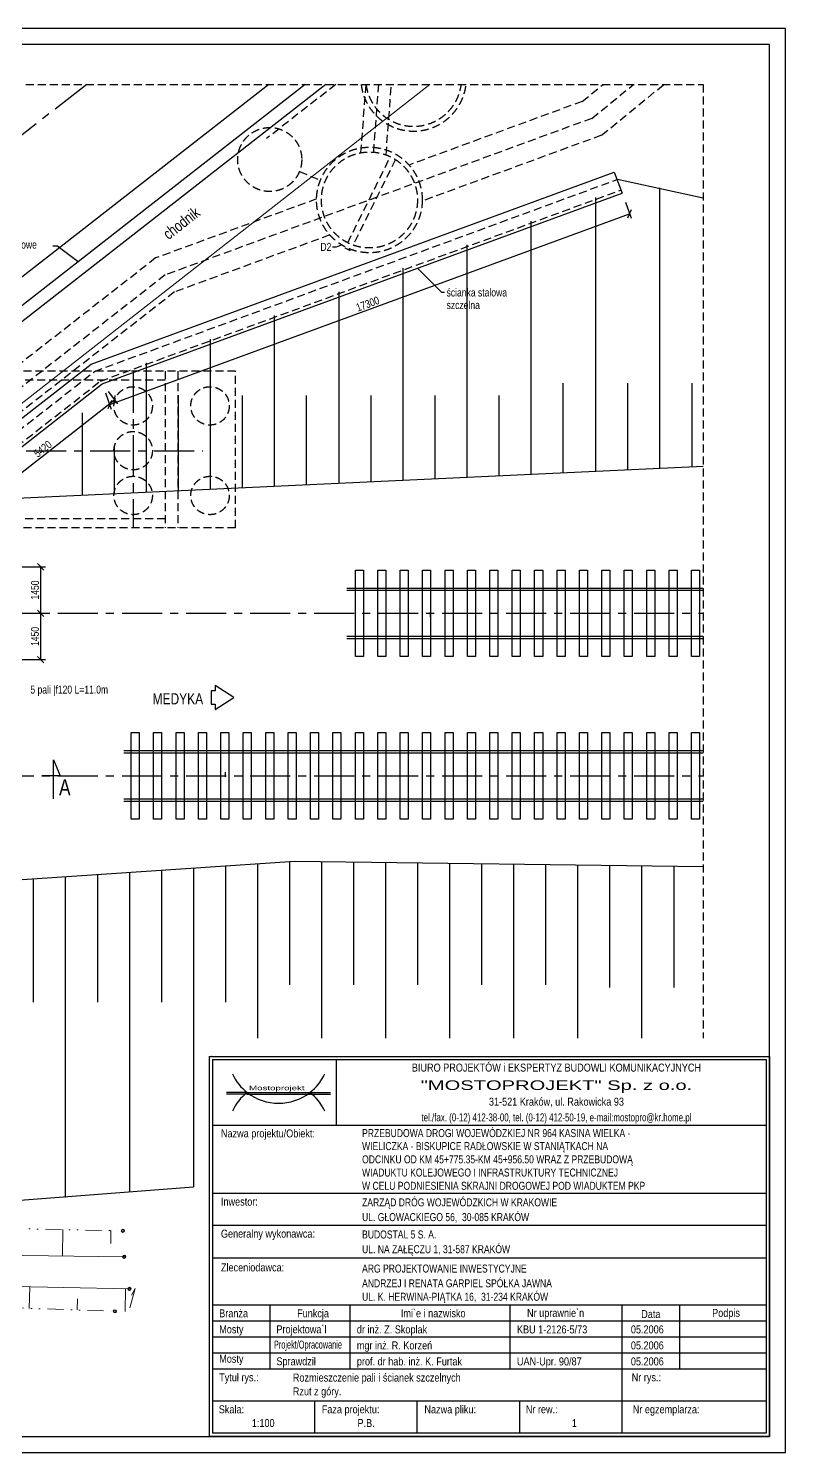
# Model space of a CAD drawing. Header units: millimetres. Extents: x -1069826 to 2704411, y -432732 to 412301.
# Drawn here: x 487002 to 510645, y 11640 to 56136 of the extents above; entities that cross this region are included whole.
import ezdxf
from ezdxf.enums import TextEntityAlignment as Align

# ---------------------------------------------------------------- set-up
doc = ezdxf.new("R2010")
doc.units = ezdxf.units.MM
doc.header["$LTSCALE"] = 1000
doc.header["$MEASUREMENT"] = 0
for name, pattern in [('CENTER', [2, 1.25, -0.25, 0.25, -0.25]), ('DIVIDE', [1.25, 0.5, -0.25, 0, -0.25, 0, -0.25]), ('HIDDEN', [0.375, 0.25, -0.125])]:
    doc.linetypes.add(name, pattern=pattern)
for name, color, linetype in [('0-RAM-L', 7, 'Continuous'), ('0-T', 7, 'Continuous'), ('0-TAB-L', 7, 'Continuous'), ('00XX00-S', 7, 'Continuous'), ('61_RZEDNE-T', 7, 'Continuous'), ('AAA_WIADUKT', 7, 'Continuous'), ('DROGO-T', 7, 'Continuous'), ('DROGOWA', 7, 'Continuous'), ('DZIAŁKI', 7, 'Continuous'), ('RAMKA_TABELKA', 7, 'Continuous')]:
    doc.layers.add(name, color=color, linetype=linetype)
for name, color, linetype, lineweight in [('46', 253, 'Continuous', 0), ('51', 253, 'Continuous', 0), ('60', 253, 'Continuous', 0), ('61_rzedne', 253, 'Continuous', 0), ('62_rzedne_punkty', 253, 'Continuous', 0)]:
    doc.layers.add(name, color=color, linetype=linetype, lineweight=lineweight)
doc.styles.add('CDMSTYLE', font='CDMSIMPL', dxfattribs={"width": 0.8, "bigfont": 'CDMBIGPL'})
doc.styles.add('PAWEL', font='arial.ttf')
doc.dimstyles.new('CDMOG-MM-100', dxfattribs={"dimscale": 100, "dimtxt": 2.5, "dimasz": 2, "dimexe": 1.5, "dimexo": 3, "dimgap": 0.5, "dimtad": 1, "dimdec": 0, "dimrnd": 1, "dimzin": 1, "dimdsep": 46, "dimtxsty": 'CDMSTYLE', "dimblk": 'OBLIQUE', "dimblk1": 'OBLIQUE', "dimblk2": 'OBLIQUE', "dimsah": 1, "dimcen": -2.5, "dimclrd": 9, "dimclre": 9, "dimclrt": 9, "dimadec": 0, "dimazin": 0, "dimtfac": 1, "dimtmove": 2, "dimatfit": 3, "dimldrblk": 'OBLIQUE', "dimfxl": 1, "dimtvp": 1, "dimtolj": 1, "dimtzin": 0, "dimarcsym": 0})
doc.dimstyles.new('CDMOG-MM-100$2', dxfattribs={"dimscale": 100, "dimtxt": 2.5, "dimasz": 2, "dimexe": 1.5, "dimexo": 5, "dimgap": 0.5, "dimtad": 1, "dimdec": 0, "dimrnd": 1, "dimzin": 1, "dimdsep": 46, "dimtxsty": 'CDMSTYLE', "dimblk": 'OBLIQUE', "dimblk1": 'CLOSED', "dimblk2": 'CLOSED', "dimsah": 1, "dimtsz": 1, "dimcen": -2.5, "dimclrd": 9, "dimclre": 9, "dimclrt": 9, "dimadec": 0, "dimazin": 0, "dimtfac": 1, "dimtmove": 2, "dimatfit": 3, "dimldrblk": 'CLOSED', "dimfxl": 1, "dimtvp": 1, "dimtolj": 1, "dimtzin": 0, "dimarcsym": 0})

# ---------------------------------------------------------------- blocks, each defined once
blk = doc.blocks.new('_OBLIQUE')
at = {"color": 0, "linetype": 'ByBlock'}
blk.add_line((-0.5, -0.5), (0.5, 0.5), dxfattribs=at)
blk = doc.blocks.new('*D626')
at = {"color": 9, "linetype": 'ByBlock', "transparency": 16777216}
for p, q in [((485421, 41192), (489693, 44528)), ((489486, 44793), (489785, 44410)), ((485214, 41457), (485513, 41074))]:
    blk.add_line(p, q, dxfattribs=at)
at = {"layer": 'Defpoints', "color": 0, "linetype": 'ByBlock', "transparency": 16777216}
for p in [(489301, 45030), (489693, 44528), (485030, 41694)]:
    blk.add_point(p, dxfattribs=at)
at = {"color": 9, "linetype": 'ByBlock', "transparency": 16777216, "xscale": 200, "yscale": 200, "zscale": 200}
for p, rotation in [((489693, 44528), 37.98676979103931), ((485421, 41192), 217.9867697910393)]:
    blk.add_blockref('_OBLIQUE', p, dxfattribs=dict(at, rotation=rotation))
at = {"color": 9, "linetype": 'ByBlock', "transparency": 16777216, "insert": (487449, 42998), "char_height": 250, "attachment_point": 5, "rotation": 37.9868, "style": 'CDMSTYLE'}
blk.add_mtext('\\A1;5420', dxfattribs=at)
blk = doc.blocks.new('*D627')
at = {"color": 9, "linetype": 'ByBlock', "transparency": 16777216}
blk.add_arc((461161, 32784), 3007, 0, 37.9933, dxfattribs=at)
for points in [[(463628, 34457), (463680, 34498), (463531, 34635)], [(464202, 32984), (464135, 32984), (464168, 32784)]]:
    blk.add_solid(points, dxfattribs=at)
at = {"layer": 'Defpoints', "color": 0, "linetype": 'ByBlock', "transparency": 16777216}
for p in [(488819, 54388), (464095, 33443), (427923, 32784), (508072, 32784), (436541, 13553)]:
    blk.add_point(p, dxfattribs=at)
at = {"color": 9, "linetype": 'ByBlock', "transparency": 16777216, "insert": (464070, 34075), "char_height": 250, "attachment_point": 5, "rotation": 293.9454, "style": 'CDMSTYLE'}
blk.add_mtext('\\A1;38°', dxfattribs=at)
blk = doc.blocks.new('_CLOSED')
at = {"color": 0, "linetype": 'ByBlock'}
for p, q in [((-1, 0.17), (0, 0)), ((-1, 0.17), (-1, -0.17)), ((0, 0), (-1, -0.17))]:
    blk.add_line(p, q, dxfattribs=at)
blk = doc.blocks.new('*D628')
at = {"color": 9, "linetype": 'ByBlock', "transparency": 16777216}
blk.add_arc((467665, 37864), 3487, 0, 37.9933, dxfattribs=at)
for points in [[(470510, 39832), (470563, 39873), (470413, 40011)], [(471186, 38064), (471119, 38064), (471152, 37864)]]:
    blk.add_solid(points, dxfattribs=at)
at = {"layer": 'Defpoints', "color": 0, "linetype": 'ByBlock', "transparency": 16777216}
for p in [(488819, 54388), (471067, 38628), (427923, 37864), (508072, 37864), (436541, 13553)]:
    blk.add_point(p, dxfattribs=at)
at = {"color": 9, "linetype": 'ByBlock', "transparency": 16777216, "insert": (471128, 39056), "char_height": 250, "attachment_point": 5, "rotation": 288.9966, "style": 'CDMSTYLE'}
blk.add_mtext('\\A1;38°', dxfattribs=at)
blk = doc.blocks.new('*D656')
at = {"color": 9, "linetype": 'ByBlock', "transparency": 16777216}
for p, q in [((489538, 44383), (505777, 50347)), ((505643, 50712), (505829, 50206)), ((489404, 44748), (489589, 44242))]:
    blk.add_line(p, q, dxfattribs=at)
at = {"layer": 'Defpoints', "color": 0, "linetype": 'ByBlock', "transparency": 16777216}
for p in [(505540, 50994), (505777, 50347), (489300, 45030)]:
    blk.add_point(p, dxfattribs=at)
at = {"color": 9, "linetype": 'ByBlock', "transparency": 16777216, "xscale": 200, "yscale": 200, "zscale": 200}
for p, rotation in [((505777, 50347), 20.16545157634679), ((489538, 44383), 200.1654515763468)]:
    blk.add_blockref('_OBLIQUE', p, dxfattribs=dict(at, rotation=rotation))
at = {"color": 9, "linetype": 'ByBlock', "transparency": 16777216, "insert": (497597, 47529), "char_height": 250, "attachment_point": 5, "rotation": 20.1655, "style": 'CDMSTYLE'}
blk.add_mtext('\\A1;17300', dxfattribs=at)
blk = doc.blocks.new('*D865')
at = {"color": 9, "linetype": 'ByBlock', "transparency": 16777216}
for p, q in [((486414, 39314), (487531, 39314)), ((487381, 39314), (487381, 37864)), ((486414, 37864), (487531, 37864))]:
    blk.add_line(p, q, dxfattribs=at)
at = {"layer": 'Defpoints', "color": 0, "linetype": 'ByBlock', "transparency": 16777216}
for p in [(486114, 39314), (486114, 37864), (487381, 37864)]:
    blk.add_point(p, dxfattribs=at)
at = {"color": 9, "linetype": 'ByBlock', "transparency": 16777216, "xscale": 200, "yscale": 200, "zscale": 200}
for p, rotation in [((487381, 39314), 90), ((487381, 37864), 270)]:
    blk.add_blockref('_OBLIQUE', p, dxfattribs=dict(at, rotation=rotation))
at = {"color": 9, "linetype": 'ByBlock', "transparency": 16777216, "insert": (487206, 38589), "char_height": 250, "attachment_point": 5, "rotation": 90, "style": 'CDMSTYLE'}
blk.add_mtext('\\A1;1450', dxfattribs=at)
blk = doc.blocks.new('*D866')
at = {"color": 9, "linetype": 'ByBlock', "transparency": 16777216}
for p, q in [((487381, 37864), (487381, 36414)), ((486414, 36414), (487531, 36414))]:
    blk.add_line(p, q, dxfattribs=at)
at = {"layer": 'Defpoints', "color": 0, "linetype": 'ByBlock', "transparency": 16777216}
for p in [(486114, 37864), (486114, 36414), (487381, 36414)]:
    blk.add_point(p, dxfattribs=at)
at = {"color": 9, "linetype": 'ByBlock', "transparency": 16777216, "xscale": 200, "yscale": 200, "zscale": 200}
for p, rotation in [((487381, 37864), 90), ((487381, 36414), 270)]:
    blk.add_blockref('_OBLIQUE', p, dxfattribs=dict(at, rotation=rotation))
at = {"color": 9, "linetype": 'ByBlock', "transparency": 16777216, "insert": (487206, 37139), "char_height": 250, "attachment_point": 5, "rotation": 90, "style": 'CDMSTYLE'}
blk.add_mtext('\\A1;1450', dxfattribs=at)

msp = doc.modelspace()

# ---------------------------------------------------------------- linework, layer by layer
at = {"color": 9, "lineweight": 25}
for p, q in [((492645.0912, 24017.0661), (510145.0912, 24017.0661)), ((492645.0912, 24016.5661), (492645.0912, 12139.6098)), ((492745.0912, 23916.5661), (510044.5912, 23917.0661)), ((492745.0912, 23916.5661), (492745.0912, 12239.6098)), ((496612.5375, 23917.0661), (496612.5375, 21861.2001)), ((510045.0912, 23916.5661), (510045.0912, 12239.6098)), ((510145.0912, 24017.0661), (510145.0912, 12139.6098)), ((510045.0912, 21861.2001), (492745.0912, 21861.2001)), ((510045.0912, 19728.7743), (492745.0912, 19728.7743)), ((510045.0912, 19728.7743), (494045.0912, 19728.7743)), ((510045.0912, 18728.7743), (492745.0912, 18728.7743)), ((510045.0912, 18728.7743), (494045.0912, 18728.7743)), ((510045.0912, 17715.1352), (492745.0912, 17715.1352)), ((510045.0912, 16239.6098), (492745.0912, 16239.6098)), ((497045.0912, 14239.6098), (497045.0912, 16239.6098)), ((502045.0912, 14239.6098), (502045.0912, 16239.6098)), ((505545.0912, 14239.6098), (505545.0912, 16239.6098)), ((507345.0912, 14239.6098), (507345.0912, 16239.6098)), ((510045.0912, 15739.6098), (492745.0912, 15739.6098)), ((510045.0912, 15239.6098), (492745.0912, 15239.6098)), ((510045.0912, 14739.6098), (492745.0912, 14739.6098)), ((510045.0912, 14239.6098), (492745.0912, 14239.6098)), ((505545.0912, 12239.6098), (505545.0912, 14239.6098)), ((510045.0912, 13239.6098), (492745.0912, 13239.6098)), ((495945.0912, 12239.6098), (495945.0912, 13239.6098)), ((499145.0912, 12239.6098), (499145.0912, 13239.6098)), ((502345.0912, 12239.6098), (502345.0912, 13239.6098)), ((510145.0912, 12139.6098), (492645.0912, 12139.6098)), ((510045.0912, 12239.6098), (492745.0912, 12239.6098))]:
    msp.add_line(p, q, dxfattribs=at)
at = {"color": 1}
for p, q in [((493832.5223, 22889.1331), (493190.0632, 22889.1331)), ((493832.5223, 22889.1331), (495792.5526, 22889.1331)), ((495792.5526, 22889.1331), (496435.0118, 22889.1331))]:
    msp.add_line(p, q, dxfattribs=at)
at = {"color": 40}
for p, q in [((493832.5223, 22839.1331), (493190.0632, 22839.1331)), ((493832.5223, 22839.1331), (495792.5526, 22839.1331)), ((495792.5526, 22839.1331), (496435.0118, 22839.1331))]:
    msp.add_line(p, q, dxfattribs=at)
at = {"color": 9, "lineweight": 25}
for centre, start, end in [((492713.0375, 24016.5661), 90, 180), ((492813.0375, 23916.5661), 90, 180), ((509590.7529, 23916.5661), 360, 90)]:
    msp.add_arc(centre, 0.5, start, end, dxfattribs=at)
at = {"color": 9}
for centre, major_axis, start_param, end_param in [((494812.5375, 24146.5847), (-1587.6288, 145.0834), 0.5297132004, 0.999894896), ((494812.5375, 21631.6814), (-1588.812, 131.4941), 3.6627495928, 4.1329312884)]:
    msp.add_ellipse(centre, major_axis=major_axis, ratio=1, start_param=start_param, end_param=end_param, dxfattribs=at)
at = {"color": 5}
for centre, major_axis, start_param, end_param in [((494812.5375, 24146.5847), (-1587.6288, 145.0834), 2.3239589574, 2.794140653), ((494812.5375, 21631.6814), (-1588.812, 131.4941), 5.4569953498, 5.9271770454), ((494812.5375, 24146.5847), (-1587.6288, 145.0834), 0.999894896, 2.3239589574)]:
    msp.add_ellipse(centre, major_axis=major_axis, ratio=1, start_param=start_param, end_param=end_param, dxfattribs=at)
at = {"layer": '0-RAM-L', "color": 3, "linetype": 'Continuous'}
for points in [[(424374.6085, 11639.6098), (510645.0912, 11639.6098), (510645.0912, 56135.9303), (424374.6085, 56135.9303)], [(426207.1096, 12139.6098), (510145.0912, 12139.6098), (510145.0912, 55635.9303), (426207.1096, 55635.9303)]]:
    msp.add_lwpolyline(points, close=True, dxfattribs=at)
at = {"layer": '0-T', "color": 9, "linetype": 'HIDDEN'}
for p, q in [((468166.3961, 54387.6234), (508072.2176, 54387.6234)), ((508072.2176, 54387.6234), (508072.2176, 24582.831))]:
    msp.add_line(p, q, dxfattribs=at)
at = {"layer": '0-T', "color": 1, "linetype": 'Continuous'}
for p, q in [((488955.7756, 45648.8113), (505298.6044, 51650.6156)), ((489300.1493, 45029.5692), (505539.917, 50993.5248)), ((483892.3446, 41693.7821), (488955.7756, 45648.8113)), ((485029.5038, 41693.7821), (489300.1493, 45029.5692))]:
    msp.add_line(p, q, dxfattribs=at)
at = {"layer": '0-T', "color": 9, "linetype": 'Continuous'}
for p, q in [((504724.9928, 42305.9299), (504724.9928, 50854.0442)), ((506724.9928, 42399.6853), (506724.9928, 51153.4538)), ((502705.935, 42211.2812), (502705.935, 50112.5575)), ((500705.935, 42117.5258), (500705.935, 49378.0697)), ((498705.935, 42023.7705), (498705.935, 48643.5819)), ((496705.935, 41930.0151), (496705.935, 47909.0941)), ((494686.8772, 41835.3664), (494686.8772, 47167.6074)), ((492686.8772, 41741.611), (492686.8772, 46433.1196)), ((490686.8772, 41647.8557), (490686.8772, 45683.3869)), ((503705.935, 42258.1588), (503705.935, 45048.6235)), ((505724.9928, 42352.8076), (505724.9928, 45048.6235)), ((507724.9928, 42446.5629), (507724.9928, 45048.6235)), ((491686.8772, 41694.7334), (491686.8772, 44672.7087)), ((493686.8772, 41788.4887), (493686.8772, 44672.7087)), ((495686.8772, 41882.2441), (495686.8772, 44672.7087)), ((497705.935, 41976.8928), (497705.935, 44672.7087)), ((499705.935, 42070.6482), (499705.935, 44672.7087)), ((501705.935, 42164.4035), (501705.935, 44672.7087)), ((488686.8772, 41554.1004), (488686.8772, 44121.1936)), ((489686.8772, 41600.978), (489686.8772, 43051.8551)), ((499553.5781, 37753.998), (499553.5781, 37893.587)), ((493152.322, 32753.998), (493152.322, 32893.587)), ((478152.322, 28966.7925), (495323.9456, 30113.0667)), ((491152.322, 29834.5942), (491152.322, 25714.3967)), ((492152.322, 29901.3482), (492152.322, 19943.4222)), ((493152.322, 29968.1022), (493152.322, 25714.3967)), ((494152.322, 30034.8561), (494152.322, 24582.831)), ((495152.322, 30101.6101), (495152.322, 26647.141)), ((495152.322, 30101.6101), (495152.322, 26248.4285)), ((496152.322, 30102.1896), (496152.322, 24582.831)), ((497152.322, 30089.059), (497152.322, 26248.4285)), ((498152.322, 30075.9284), (498152.322, 24582.831)), ((499152.322, 30062.7978), (499152.322, 26248.4285)), ((500152.322, 30049.6672), (500152.322, 24582.831)), ((501152.322, 30036.5367), (501152.322, 26248.4285)), ((502152.322, 30023.4061), (502152.322, 24582.831)), ((503152.322, 30010.2755), (503152.322, 26248.4285)), ((504152.322, 29997.1449), (504152.322, 24582.831)), ((505152.322, 29984.0143), (505152.322, 26169.645)), ((506152.322, 29970.8837), (506152.322, 24582.831)), ((507152.322, 29957.7531), (507152.322, 26169.645)), ((487152.322, 29567.5783), (487152.322, 25714.3967)), ((488152.322, 29634.3323), (488152.322, 19609.5664)), ((489152.322, 29701.0862), (489152.322, 25714.3967)), ((490152.322, 29767.8402), (490152.322, 19789.8864))]:
    msp.add_line(p, q, dxfattribs=at)
at = {"layer": '0-T', "color": 3, "linetype": 'Continuous'}
msp.add_lwpolyline([(492710.1783, 35022.38), (492828.7083, 35022.38), (492828.7083, 34855.7133), (493412.0416, 35230.7133), (492828.7083, 35605.7133), (492828.7083, 35439.0467), (492710.1783, 35439.0467), (492710.1783, 35022.38)], dxfattribs=at)
at = {"layer": '00XX00-S', "color": 9, "linetype": 'Continuous', "flags": 128}
msp.add_lwpolyline([(499995.8166, 47888.55), (499916.039, 47888.55), (499151.8291, 48647.5385)], dxfattribs=at)
at = {"layer": '46', "color": 9, "linetype": 'Continuous'}
for p, q in [((489992.6681, 17755.7949), (476453.745, 17915.6726)), ((476980.6371, 17019.6901), (490154.4257, 16752.6825))]:
    msp.add_line(p, q, dxfattribs=at)
at = {"layer": '51', "color": 9, "linetype": 'DIVIDE'}
for p, q in [((476283.5789, 18852.232), (489951.0283, 18567.9317)), ((477600.0583, 16463.617), (489700.8659, 16052.6944))]:
    msp.add_line(p, q, dxfattribs=at)
at = {"layer": '51', "color": 9, "linetype": 'Continuous'}
for p, q in [((488079.3528, 18606.5137), (488061.7855, 17778.868)), ((489578.3353, 18575.8012), (489570.0866, 18167.9962)), ((487023.1134, 16143.9832), (487045.7442, 16815.474)), ((490021.0309, 16046.5028), (490034.8356, 16755.1701)), ((488521.7919, 16093.0246), (488533.8968, 16438.5871))]:
    msp.add_line(p, q, dxfattribs=at)
at = {"layer": '60', "color": 9, "linetype": 'Continuous'}
for centre in [(489951.0283, 18567.9317), (489992.6681, 17755.7949), (490154.4257, 16752.6825), (489700.8659, 16052.6944)]:
    msp.add_circle(centre, 50, dxfattribs=at)
at = {"layer": '61_rzedne', "color": 9, "linetype": 'Continuous'}
for q in [(490170.622, 16163.7354), (490217.9617, 16559.8401)]:
    msp.add_line((490329.8321, 16760.2722), q, dxfattribs=at)
at = {"layer": '61_RZEDNE-T', "color": 9, "linetype": 'Continuous', "flags": 128}
for points in [[(505394.4399, 51424.4666), (508072.2176, 50842.0749)], [(484605.7461, 41362.7864), (508072.2176, 42462.84)], [(495323.9456, 30113.0667), (508072.2176, 29945.6743)], [(468201.9921, 20596.3723), (475485.0344, 18663.91), (492152.322, 19943.4222)]]:
    msp.add_lwpolyline(points, dxfattribs=at)
at = {"layer": '61_RZEDNE-T', "color": 40, "linetype": 'HIDDEN'}
for centre in [(490271.4355, 44343.7925), (492671.4355, 44343.7925), (490271.4355, 42943.7925), (490271.4355, 41543.7925), (492671.4355, 41543.7925)]:
    msp.add_circle(centre, 600, dxfattribs=at)
at = {"layer": '62_rzedne_punkty', "color": 9, "linetype": 'Continuous'}
for centre in [(489951.0283, 18567.9317), (489992.6681, 17755.7949), (490154.4257, 16752.6825), (489700.8659, 16052.6944)]:
    msp.add_circle(centre, 30, dxfattribs=at)
at = {"layer": 'AAA_WIADUKT', "color": 2, "linetype": 'CENTER', "lineweight": 25}
for p, q in [((488819.4431, 54387.6234), (436541.3235, 13553.3573)), ((427922.5601, 37863.7925), (508072.2176, 37863.7925)), ((427922.5601, 32783.7925), (508072.2176, 32783.7925))]:
    msp.add_line(p, q, dxfattribs=at)
at = {"layer": 'AAA_WIADUKT', "color": 1, "linetype": 'Continuous', "lineweight": 25}
msp.add_line((494505.2393, 54387.6234), (453986.8867, 22738.8723), dxfattribs=at)
at = {"layer": 'AAA_WIADUKT', "color": 9, "linetype": 'Continuous', "lineweight": 25}
for p, q in [((495642.3986, 54387.6234), (454417.7851, 22187.2142)), ((496292.2039, 54387.6234), (454664.0127, 21871.981)), ((496943.592, 38651.2925), (508072.2176, 38651.2925)), ((496943.592, 38581.2925), (508072.2176, 38581.2925)), ((496943.592, 37146.2925), (508072.2176, 37146.2925)), ((496943.592, 37076.2925), (508072.2176, 37076.2925)), ((489982.8001, 33571.2925), (508072.2176, 33571.2925)), ((489982.8001, 33501.2925), (508072.2176, 33501.2925)), ((489982.8001, 32066.2925), (508072.2176, 32066.2925)), ((489982.8001, 31996.2925), (508072.2176, 31996.2925))]:
    msp.add_line(p, q, dxfattribs=at)
at = {"layer": 'AAA_WIADUKT', "color": 1, "linetype": 'Continuous'}
msp.add_line((505298.6044, 51650.6156), (505539.917, 50993.5248), dxfattribs=at)
at = {"layer": 'AAA_WIADUKT', "color": 1, "linetype": 'HIDDEN'}
for p, q in [((489064.0432, 45422.2465), (505384.7875, 51415.9403)), ((489250.953, 45118.0323), (505505.4438, 51087.3949)), ((484298.4729, 41693.7821), (489091.1268, 45437.3083)), ((484867.0525, 41693.7821), (489250.953, 45118.0323))]:
    msp.add_line(p, q, dxfattribs=at)
at = {"layer": 'AAA_WIADUKT', "color": 40, "linetype": 'HIDDEN', "lineweight": 25}
for p, q in [((493471.4355, 45423.7925), (458271.4355, 45423.7925)), ((491271.4355, 45143.7925), (458271.4355, 45143.7925)), ((491271.4355, 40816.7925), (458271.4355, 40816.7925)), ((493471.4355, 40536.7925), (458271.4355, 40536.7925))]:
    msp.add_line(p, q, dxfattribs=at)
at = {"layer": 'AAA_WIADUKT', "color": 40, "linetype": 'CENTER'}
for p, q in [((490271.4355, 45423.7925), (490271.4355, 40536.7925)), ((490271.4355, 45373.7925), (490271.4355, 40673.7925))]:
    msp.add_line(p, q, dxfattribs=at)
at = {"layer": 'AAA_WIADUKT', "color": 40, "linetype": 'HIDDEN'}
for p, q in [((491271.4355, 45423.7925), (491271.4355, 40536.7925)), ((491671.4355, 45423.7925), (491671.4355, 40536.7925)), ((493471.4355, 40536.7925), (493471.4355, 45430.7925))]:
    msp.add_line(p, q, dxfattribs=at)
at = {"layer": 'AAA_WIADUKT', "color": 40, "linetype": 'CENTER', "lineweight": 25}
msp.add_line((454929.5242, 42943.7925), (492443.4783, 42943.7925), dxfattribs=at)
at = {"layer": 'AAA_WIADUKT', "color": 4, "linetype": 'Continuous', "extrusion": (-1.22461e-16, -2.24949e-32, -1)}
msp.add_lwpolyline([(-487779.2559, 32069.5068), (-487779.2559, 33283.7925), (-487993.5416, 32783.7925), (-487422.1131, 32783.7925)], dxfattribs=at)
at = {"layer": 'DROGO-T', "color": 9, "linetype": 'Continuous'}
for p, q in [((487767.3646, 49345.3727), (487888.2454, 49345.3727)), ((488552.3787, 48849.6323), (487888.2454, 49345.3727)), ((496613.8818, 49302.3914), (496495.7563, 49302.3914)), ((496770.3753, 49370.1148), (496613.8818, 49302.3914))]:
    msp.add_line(p, q, dxfattribs=at)
for points in [[(497210.7991, 36513.7925), (497210.7991, 39213.7925), (497460.7991, 39213.7925), (497460.7991, 36513.7925)], [(497910.7991, 36513.7925), (497910.7991, 39213.7925), (498160.7991, 39213.7925), (498160.7991, 36513.7925)], [(498610.7991, 36513.7925), (498610.7991, 39213.7925), (498860.7991, 39213.7925), (498860.7991, 36513.7925)], [(499310.7991, 36513.7925), (499310.7991, 39213.7925), (499560.7991, 39213.7925), (499560.7991, 36513.7925)], [(500010.7991, 36513.7925), (500010.7991, 39213.7925), (500260.7991, 39213.7925), (500260.7991, 36513.7925)], [(500710.7991, 36513.7925), (500710.7991, 39213.7925), (500960.7991, 39213.7925), (500960.7991, 36513.7925)], [(501410.7991, 36513.7925), (501410.7991, 39213.7925), (501660.7991, 39213.7925), (501660.7991, 36513.7925)], [(502110.7991, 36513.7925), (502110.7991, 39213.7925), (502360.7991, 39213.7925), (502360.7991, 36513.7925)], [(502810.7991, 36513.7925), (502810.7991, 39213.7925), (503060.7991, 39213.7925), (503060.7991, 36513.7925)], [(503510.7991, 36513.7925), (503510.7991, 39213.7925), (503760.7991, 39213.7925), (503760.7991, 36513.7925)], [(504210.7991, 36513.7925), (504210.7991, 39213.7925), (504460.7991, 39213.7925), (504460.7991, 36513.7925)], [(504910.7991, 36513.7925), (504910.7991, 39213.7925), (505160.7991, 39213.7925), (505160.7991, 36513.7925)], [(505610.7991, 36513.7925), (505610.7991, 39213.7925), (505860.7991, 39213.7925), (505860.7991, 36513.7925)], [(506310.7991, 36513.7925), (506310.7991, 39213.7925), (506560.7991, 39213.7925), (506560.7991, 36513.7925)], [(507010.7991, 36513.7925), (507010.7991, 39213.7925), (507260.7991, 39213.7925), (507260.7991, 36513.7925)], [(507710.7991, 36513.7925), (507710.7991, 39213.7925), (507960.7991, 39213.7925), (507960.7991, 36513.7925)], [(490210.7991, 31433.7925), (490210.7991, 34133.7925), (490460.7991, 34133.7925), (490460.7991, 31433.7925)], [(490910.7991, 31433.7925), (490910.7991, 34133.7925), (491160.7991, 34133.7925), (491160.7991, 31433.7925)], [(491610.7991, 31433.7925), (491610.7991, 34133.7925), (491860.7991, 34133.7925), (491860.7991, 31433.7925)], [(492310.7991, 31433.7925), (492310.7991, 34133.7925), (492560.7991, 34133.7925), (492560.7991, 31433.7925)], [(493010.7991, 31433.7925), (493010.7991, 34133.7925), (493260.7991, 34133.7925), (493260.7991, 31433.7925)], [(493710.7991, 31433.7925), (493710.7991, 34133.7925), (493960.7991, 34133.7925), (493960.7991, 31433.7925)], [(494410.7991, 31433.7925), (494410.7991, 34133.7925), (494660.7991, 34133.7925), (494660.7991, 31433.7925)], [(495110.7991, 31433.7925), (495110.7991, 34133.7925), (495360.7991, 34133.7925), (495360.7991, 31433.7925)], [(495810.7991, 31433.7925), (495810.7991, 34133.7925), (496060.7991, 34133.7925), (496060.7991, 31433.7925)], [(496510.7991, 31433.7925), (496510.7991, 34133.7925), (496760.7991, 34133.7925), (496760.7991, 31433.7925)], [(497210.7991, 31433.7925), (497210.7991, 34133.7925), (497460.7991, 34133.7925), (497460.7991, 31433.7925)], [(497910.7991, 31433.7925), (497910.7991, 34133.7925), (498160.7991, 34133.7925), (498160.7991, 31433.7925)], [(498610.7991, 31433.7925), (498610.7991, 34133.7925), (498860.7991, 34133.7925), (498860.7991, 31433.7925)], [(499310.7991, 31433.7925), (499310.7991, 34133.7925), (499560.7991, 34133.7925), (499560.7991, 31433.7925)], [(500010.7991, 31433.7925), (500010.7991, 34133.7925), (500260.7991, 34133.7925), (500260.7991, 31433.7925)], [(500710.7991, 31433.7925), (500710.7991, 34133.7925), (500960.7991, 34133.7925), (500960.7991, 31433.7925)], [(501410.7991, 31433.7925), (501410.7991, 34133.7925), (501660.7991, 34133.7925), (501660.7991, 31433.7925)], [(502110.7991, 31433.7925), (502110.7991, 34133.7925), (502360.7991, 34133.7925), (502360.7991, 31433.7925)], [(502810.7991, 31433.7925), (502810.7991, 34133.7925), (503060.7991, 34133.7925), (503060.7991, 31433.7925)], [(503510.7991, 31433.7925), (503510.7991, 34133.7925), (503760.7991, 34133.7925), (503760.7991, 31433.7925)], [(504210.7991, 31433.7925), (504210.7991, 34133.7925), (504460.7991, 34133.7925), (504460.7991, 31433.7925)], [(504910.7991, 31433.7925), (504910.7991, 34133.7925), (505160.7991, 34133.7925), (505160.7991, 31433.7925)], [(505610.7991, 31433.7925), (505610.7991, 34133.7925), (505860.7991, 34133.7925), (505860.7991, 31433.7925)], [(506310.7991, 31433.7925), (506310.7991, 34133.7925), (506560.7991, 34133.7925), (506560.7991, 31433.7925)], [(507010.7991, 31433.7925), (507010.7991, 34133.7925), (507260.7991, 34133.7925), (507260.7991, 31433.7925)], [(507710.7991, 31433.7925), (507710.7991, 34133.7925), (507960.7991, 34133.7925), (507960.7991, 31433.7925)]]:
    msp.add_lwpolyline(points, close=True, dxfattribs=at)
at = {"layer": 'DROGOWA', "color": 1, "linetype": 'Continuous', "lineweight": 18}
msp.add_line((499541.2303, 54387.6234), (455895.2104, 20295.8617), dxfattribs=at)
at = {"layer": 'DROGOWA', "color": 9, "linetype": 'HIDDEN'}
for p, q in [((496601.0587, 54387.6234), (494431.9122, 52693.3102)), ((497385.8453, 52253.8036), (497545.8633, 54387.6234)), ((497783.0488, 52271.6284), (497941.7301, 54387.6234)), ((498170.8553, 52184.5161), (498336.0692, 54387.6234)), ((504295.8888, 53856.8826), (504946.9082, 54387.6234)), ((504597.0954, 53328.3178), (505896.4652, 54387.6234)), ((504898.302, 52799.7529), (506846.0222, 54387.6234)), ((504295.8888, 53856.8826), (498885.5517, 51869.9693)), ((504597.0954, 53328.3178), (491268.7188, 48433.5528)), ((504898.302, 52799.7529), (499299.234, 50743.5294)), ((496973.5396, 49439.1935), (498303.5545, 52128.1108)), ((495462.1107, 51665.5832), (496121.0382, 51398.2361)), ((498462.7316, 52038.8922), (497141.0503, 49366.8229)), ((495999.9082, 50810.2343), (490973.5413, 48964.3318)), ((496413.5833, 49683.7917), (491563.8963, 47902.7738)), ((490973.5413, 48964.3318), (459559.4896, 24426.92)), ((497054.1464, 49191.1278), (496890.8026, 49271.9223)), ((491268.7188, 48433.5528), (459298.3646, 23461.615)), ((491563.8963, 47902.7738), (460298.1724, 23481.2204))]:
    msp.add_line(p, q, dxfattribs=at)
for centre, radius in [((494535.4764, 52041.5472), 1000), ((497649.571, 50776.8766), 1650), ((497651.0997, 50777.4432), 1500)]:
    msp.add_circle(centre, radius, dxfattribs=at)
for radius, start, end in [(1650, 186.65205003, 353.34794997), (1500, 187.32073029, 352.67926971)]:
    msp.add_arc((499030.9373, 54578.7586), radius, start, end, dxfattribs=at)
at = {"layer": 'DZIAŁKI', "color": 9, "linetype": 'Continuous'}
msp.add_line((494540.6988, 16239.6098), (494540.6988, 14239.6098), dxfattribs=at)

# ---------------------------------------------------------------- texts
at = {"color": 3, "style": 'CDMSTYLE', "width": 0.85}
for s, p in [('BIURO PROJEKTÓW i EKSPERTYZ BUDOWLI KOMUNIKACYJNYCH', (503491.2529, 23542.0661)), ('31-521 Kraków, ul. Rakowicka 93', (503491.2529, 22477.1523))]:
    msp.add_text(s, height=250, dxfattribs=at).set_placement(p, align=Align.CENTER)
at = {"color": 1, "style": 'PAWEL', "width": 1.5}
msp.add_text('"MOSTOPROJEKT" Sp. z o.o.', height=300, dxfattribs=at).set_placement((503491.2529, 22968.1045), align=Align.CENTER)
at = {"color": 9, "style": 'PAWEL', "width": 1.55}
msp.add_text('Mostoprojekt', height=140, dxfattribs=at).set_placement((493889.8821, 22959.9643))
at = {"color": 2, "style": 'CDMSTYLE', "width": 0.74}
msp.add_text('tel./fax. (0-12) 412-38-00, tel. (0-12) 412-50-19, e-mail:mostopro@kr.home.pl', height=250, dxfattribs=at).set_placement((503491.2529, 21986.2001), align=Align.CENTER)
at = {"color": 1, "linetype": 'Continuous', "lineweight": 25, "style": 'CDMSTYLE'}
for s, width, p in [('Nazwa projektu/Obiekt:', 0.85, (493012.5375, 21486.2001)), ('Inwestor:', 0.85, (493012.5375, 19353.7743)), ('Generalny wykonawca:', 0.85, (493012.5375, 18353.7743)), ('Zleceniodawca:', 0.85, (493012.5375, 17298.8628)), ('Funkcja', 0.85, (495391.5783, 15864.6098)), ('Imi`e i nazwisko', 0.85, (498631.2186, 15864.6098)), ('Nr uprawnie`n', 0.85, (502573.0468, 15875.4067)), ('Data', 0.85, (506138.4236, 15841.5725)), ('Podpis', 0.85, (508353.8517, 15876.989)), ('Projektowa`l', 0.85, (494745.0912, 15364.6098)), ('Projekt/Opracowanie', 0.6, (494667.7738, 14887.0688)), ('Sprawdził', 0.85, (494745.0912, 14364.6098)), ('Tytuł rys.:', 0.85, (492957.0626, 13864.6098)), ('Nr rys.:', 0.85, (505841.95, 13864.6098)), ('Skala:', 0.85, (492945.0912, 12864.6098)), ('Faza projektu:', 0.85, (496161.6177, 12864.6098)), ('Nazwa pliku:', 0.85, (499367.6542, 12864.6098)), ('Nr rew.:', 0.85, (502533.9991, 12864.6098)), ('Nr egzemplarza:', 0.85, (505874.4391, 12864.6098))]:
    msp.add_text(s, height=250, dxfattribs=dict(at, width=width)).set_placement(p)
at = {"layer": '0-T', "color": 1, "linetype": 'Continuous', "style": 'CDMSTYLE', "width": 0.8}
for s, p in [('ścianka stalowa', (500059.163, 47761.9606)), ('szczelna', (500059.163, 47369.8396)), ('5 pali |f120 L=11.0m', (487061.455, 35353.156))]:
    msp.add_text(s, height=250, dxfattribs=at).set_placement(p)
at = {"layer": '0-TAB-L', "color": 3, "linetype": 'Continuous', "style": 'CDMSTYLE', "width": 0.85}
for s, p in [('dr inż. Z. Skoplak', (497257.3511, 15361.1728)), ('KBU 1-2126-5/73', (502257.3511, 15361.1728)), ('05.2006', (505815.5915, 15361.1728)), ('mgr inż. R. Korzeń', (497257.3511, 14861.1728)), ('05.2006', (505815.5915, 14861.1728)), ('prof. dr hab. inż. K. Furtak', (497257.3511, 14361.1728)), ('UAN-Upr. 90/87', (502257.3511, 14361.1728)), ('05.2006', (505815.5915, 14361.1728)), ('Rozmieszczenie pali i ścianek szczelnych', (495258.141, 13855.8017)), ('Rzut z góry.', (495258.141, 13425.9068)), ('1:100', (493977.037, 12435.9829)), ('P.B.', (497278.1175, 12435.9829)), ('1', (503972.5759, 12435.9829))]:
    msp.add_text(s, height=250, dxfattribs=at).set_placement(p)
at = {"layer": 'AAA_WIADUKT', "color": 4, "linetype": 'Continuous', "style": 'CDMSTYLE', "width": 0.8}
msp.add_text('A', height=500, dxfattribs=at).set_placement((488136.3988, 32426.6496), align=Align.MIDDLE)
at = {"layer": 'DROGO-T', "color": 3, "linetype": 'Continuous', "style": 'CDMSTYLE', "width": 0.8}
msp.add_text('chodnik', height=350, rotation=37.96540013, dxfattribs=at).set_placement((491376.636, 49518.9244))
at = {"layer": 'DROGO-T', "color": 1, "linetype": 'Continuous', "style": 'CDMSTYLE', "width": 0.8}
for s, p in [('murki oporowe', (485510.5933, 49256.6153)), ('D2', (496119.5122, 49187.1721))]:
    msp.add_text(s, height=250, dxfattribs=at).set_placement(p)
at = {"layer": 'DROGO-T', "color": 3, "linetype": 'Continuous', "style": 'CDMSTYLE', "width": 0.8}
for s, height, p in [('MEDYKA', 350, (490876.2533, 35015.6449)), ('PRZEBUDOWA DROGI WOJEWÓDZKIEJ NR 964 KASINA WIELKA - ', 250, (497420.8593, 21495.6293)), ('WIELICZKA - BISKUPICE RADŁOWSKIE W STANIĄTKACH NA ', 250, (497420.8593, 21088.8362)), ('ODCINKU OD KM 45+775.35-KM 45+956.50 WRAZ Z PRZEBUDOWĄ ', 250, (497420.8593, 20675.1549)), ('WIADUKTU KOLEJOWEGO I INFRASTRUKTURY TECHNICZNEJ ', 250, (497420.8593, 20264.0262)), ('W CELU PODNIESIENIA SKRAJNI DROGOWEJ POD WIADUKTEM PKP', 250, (497420.8593, 19848.8185)), ('ZARZĄD DRÓG WOJEWÓDZKICH W KRAKOWIE', 250, (497420.8593, 19331.1397)), ('UL. GŁOWACKIEGO 56,  30-085 KRAKÓW', 250, (497420.8593, 18870.4943)), ('BUDOSTAL 5 S. A. ', 250, (497420.8593, 18328.1576)), ('UL. NA ZAŁĘCZU 1, 31-587 KRAKÓW', 250, (497420.8593, 17867.5121)), ('ARG PROJEKTOWANIE INWESTYCYJNE', 250, (497420.8593, 17262.7547)), ('ANDRZEJ I RENATA GARPIEL SPÓŁKA JAWNA', 250, (497420.8593, 16802.1092)), ('UL. K. HERWINA-PIĄTKA 16,  31-234 KRAKÓW', 250, (497420.8593, 16381.7024))]:
    msp.add_text(s, height=height, dxfattribs=at).set_placement(p)
at = {"layer": 'RAMKA_TABELKA', "color": 1, "linetype": 'Continuous', "lineweight": 25, "style": 'CDMSTYLE', "width": 0.85}
for s, p in [('Branża', (492958.5867, 15864.6098)), ('Mosty', (492958.5867, 15364.6098)), ('Mosty', (492958.5867, 14444.4453))]:
    msp.add_text(s, height=250, dxfattribs=at).set_placement(p)

# ---------------------------------------------------------------- dimensions: what is measured, and where the dimension line sits
at = {"layer": 'DROGO-T', "color": 1, "linetype": 'Continuous'}
dim = msp.add_angular_dim_2l(base=(464095.2057, 33443.1051), line1=((488819.4431, 54387.6234), (436541.3235, 13553.3573)), line2=((427922.5601, 32783.7925), (508072.2176, 32783.7925)), dimstyle='CDMOG-MM-100$2', override={"dimazin": 1}, dxfattribs=at)
dim.commit()
dim.dimension.update_dxf_attribs({"geometry": '*D627', "text_midpoint": (464069.6691, 34075.4435), "dimtype": 162})
dim = msp.add_angular_dim_2l(base=(471067.3688, 38628.3775), line1=((488819.4431, 54387.6234), (436541.3235, 13553.3573)), line2=((427922.5601, 37863.7925), (508072.2176, 37863.7925)), dimstyle='CDMOG-MM-100$2', override={"dimazin": 1}, dxfattribs=at)
dim.commit()
dim.dimension.update_dxf_attribs({"geometry": '*D628', "text_midpoint": (471127.7506, 39055.9588)})
at = {"layer": 'DROGO-T', "color": 40, "linetype": 'Continuous'}
for p1, p2, distance, picture, middle in [((489300.1493, 45029.5692), (505539.917, 50993.5248), -688.8707, '*D656', (497597.1809, 47529.1761)), ((485029.5038, 41693.7821), (489301.1493, 45029.5692), -636.0572, '*D626', (487449.0978, 42998.2921))]:
    dim = msp.add_aligned_dim(p1=p1, p2=p2, distance=distance, dimstyle='CDMOG-MM-100', dxfattribs=at)
    dim.commit()
    dim.dimension.update_dxf_attribs({"geometry": picture, "text_midpoint": middle})
at = {"layer": 'DROGO-T', "color": 4, "linetype": 'Continuous'}
dim = msp.add_linear_dim(base=(487380.8942, 37863.7925), p1=(486113.5781, 39313.7925), p2=(486113.5781, 37863.7925), angle=90, dimstyle='CDMOG-MM-100', dxfattribs=at)
dim.commit()
dim.dimension.update_dxf_attribs({"geometry": '*D865', "text_midpoint": (487205.8942, 38588.7925)})
dim = msp.add_linear_dim(base=(487380.8942, 36413.7925), p1=(486113.5781, 37863.7925), p2=(486113.5781, 36413.7925), angle=90, dimstyle='CDMOG-MM-100', override={"dimse1": 1}, dxfattribs=at)
dim.commit()
dim.dimension.update_dxf_attribs({"geometry": '*D866', "text_midpoint": (487205.8942, 37138.7925)})

doc.saveas('drawing.dxf')
